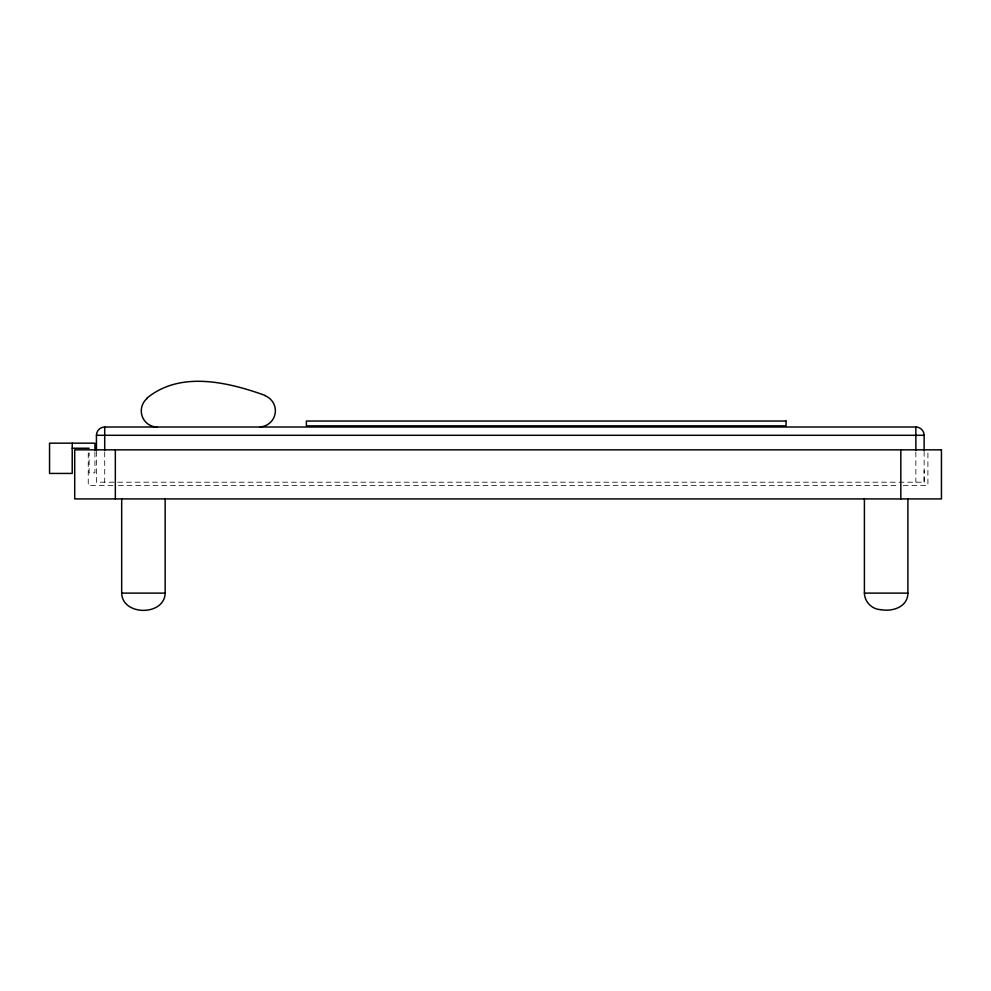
<?xml version="1.0" encoding="UTF-8"?>
<svg xmlns="http://www.w3.org/2000/svg" width="991" height="991" viewBox="0 0 991 991"><rect width="100%" height="100%" fill="white"/><g stroke="black" fill="none" stroke-linecap="round" stroke-linejoin="round"><path stroke-width="0.74" stroke-dasharray="4.96 3.72" d="M96.437 451.413L96.437 482.196L924.132 482.196L924.132 470.465M112.912 485.392L88.249 485.392L88.249 452.057M118.412 485.392L899.283 485.392M903.259 485.392L927.91 485.392L927.91 452.057M924.132 451.413L924.132 482.196M915.857 451.933L915.857 482.196M104.712 451.933L104.712 482.196M94.925 452.094L94.925 472.893L89.116 472.893L89.116 452.862"/><path stroke-width="1.49" d="M907.892 498.919L907.892 593.114C907.83 606.926 892.569 611.905 880.999 609.663M165.163 498.919L165.163 593.114C164.531 616.117 122.314 616.117 121.682 593.114L121.682 498.919M146.817 398.233C180.325 370.572 227.918 382.117 264.969 395.359M96.437 450.422L96.437 435.297A8.275 8.275 0 0 1 104.712 427.01L915.857 427.01A8.275 8.275 0 0 1 924.132 435.297L924.132 450.422M96.437 435.297L924.132 435.297M72.219 448.242L89.116 448.242M121.682 593.114L165.163 593.114M864.412 498.919L864.412 593.114L907.892 593.114M880.974 609.663C872.105 609.49 864.586 601.971 864.412 593.114M915.857 427.01L915.857 450.422M900.819 449.84L900.819 498.919M115.34 449.84L115.34 498.919M104.712 427.01L104.712 450.422M94.925 450.608L94.925 443.175L49.55 443.175L49.55 473.438L72.219 473.438L72.219 443.175M156.987 427.084A16.203 16.203 0 0 1 147.04 398.493M264.857 395.644A16.153 16.153 0 0 1 259.667 426.923M786.024 421.039L306.368 421.039L306.368 425.845L786.024 425.845L786.024 421.039M941.45 449.84L74.709 449.84L74.709 498.919L941.45 498.919L941.45 449.84"/></g></svg>
